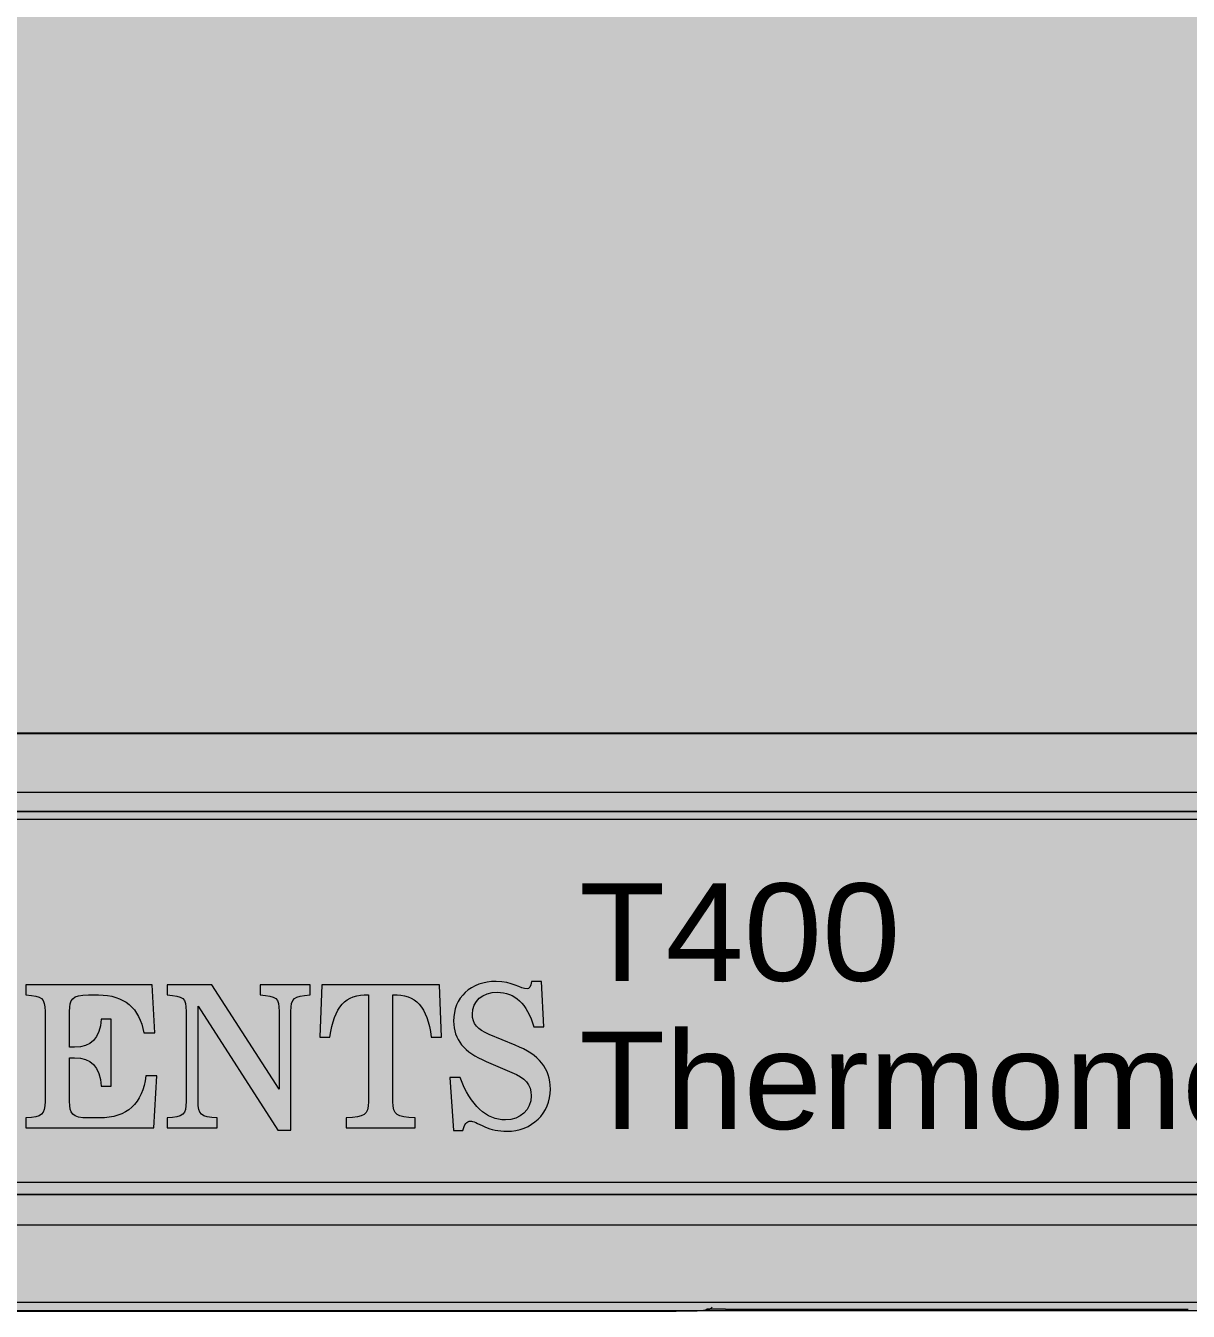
# Model space of a CAD drawing. Header units: inches. Extents: x -97 to 88, y -139 to 132.
# Drawn here: x 32.66 to 62.48, y -43.87 to -10.91 of the extents above; entities that cross this region are included whole.
import ezdxf

# ---------------------------------------------------------------- set-up
doc = ezdxf.new("R2010")
doc.units = ezdxf.units.IN
doc.header["$MEASUREMENT"] = 0
doc.layers.add('svg4583', color=7, linetype='Continuous')

# ---------------------------------------------------------------- blocks, each defined once
blk = doc.blocks.new('block 9')
at = {"layer": 'svg4583', "color": 7, "true_color": 0xffffff, "char_height": 2.49767, "attachment_point": 7}
for s, insert in [('\\fArial|b0|i0|c0|p34;\\W1.03568;T400', (46.859, -35.432)), ('\\fArial|b0|i0|c0|p34;\\W1.03568;Thermometer', (46.859, -39.232))]:
    blk.add_mtext(s, dxfattribs=dict(at, insert=insert))
blk = doc.blocks.new('block 10')
at = {"layer": 'svg4583', "true_color": 0xffffff}
h = blk.add_hatch(color=7, dxfattribs=at)
h.dxf.hatch_style = 2
edge = h.paths.add_edge_path()
edge.add_spline(control_points=[(32.667, -38.911), (33.089, -38.886), (33.159, -38.831), (33.159, -38.488), (33.159, -38.488), (33.159, -36.181), (33.159, -36.181), (33.159, -35.839), (33.089, -35.784), (32.667, -35.758), (32.667, -35.758), (32.667, -35.502), (32.667, -35.502), (32.667, -35.502), (35.905, -35.502), (35.905, -35.502), (35.905, -35.502), (35.976, -36.734), (35.976, -36.734), (35.976, -36.734), (35.694, -36.734), (35.694, -36.734), (35.583, -36.09), (35.186, -35.758), (34.527, -35.758), (34.527, -35.758), (34.276, -35.758), (34.276, -35.758), (33.848, -35.758), (33.788, -35.874), (33.788, -36.181), (33.788, -36.181), (33.788, -37.101), (33.788, -37.101), (33.788, -37.101), (33.919, -37.101), (33.919, -37.101), (34.346, -37.101), (34.563, -36.874), (34.603, -36.376), (34.603, -36.376), (34.859, -36.376), (34.859, -36.376), (34.859, -36.376), (34.859, -38.097), (34.859, -38.097), (34.859, -38.097), (34.603, -38.097), (34.603, -38.097), (34.563, -37.599), (34.346, -37.367), (33.919, -37.367), (33.919, -37.367), (33.788, -37.367), (33.788, -37.367), (33.788, -37.367), (33.788, -38.488), (33.788, -38.488), (33.788, -38.796), (33.848, -38.911), (34.276, -38.911), (34.276, -38.911), (34.557, -38.911), (34.557, -38.911), (35.262, -38.911), (35.669, -38.539), (35.744, -37.83), (35.744, -37.83), (36.026, -37.83), (36.026, -37.83), (36.026, -37.83), (35.95, -39.167), (35.95, -39.167), (35.95, -39.167), (32.667, -39.167), (32.667, -39.167), (32.667, -39.167), (32.667, -38.911), (32.667, -38.911)], knot_values=[0, 0, 0, 0, 1, 1, 1, 2, 2, 2, 3, 3, 3, 4, 4, 4, 5, 5, 5, 6, 6, 6, 7, 7, 7, 8, 8, 8, 9, 9, 9, 10, 10, 10, 11, 11, 11, 12, 12, 12, 13, 13, 13, 14, 14, 14, 15, 15, 15, 16, 16, 16, 17, 17, 17, 18, 18, 18, 19, 19, 19, 20, 20, 20, 21, 21, 21, 22, 22, 22, 23, 23, 23, 24, 24, 24, 25, 25, 25, 26, 26, 26, 26], degree=3, periodic=1)
h = blk.add_hatch(color=7, dxfattribs=at)
h.dxf.hatch_style = 2
edge = h.paths.add_edge_path()
edge.add_spline(control_points=[(39.16, -36.181), (39.16, -35.839), (39.094, -35.784), (38.672, -35.758), (38.672, -35.758), (38.672, -35.502), (38.672, -35.502), (38.672, -35.502), (39.959, -35.502), (39.959, -35.502), (39.959, -35.502), (39.959, -35.758), (39.959, -35.758), (39.537, -35.784), (39.466, -35.839), (39.466, -36.181), (39.466, -36.181), (39.466, -39.228), (39.466, -39.228), (39.466, -39.228), (39.129, -39.228), (39.129, -39.228), (39.129, -39.228), (37.083, -36.05), (37.083, -36.05), (37.083, -36.05), (37.083, -38.488), (37.083, -38.488), (37.083, -38.83), (37.153, -38.886), (37.575, -38.911), (37.575, -38.911), (37.575, -39.167), (37.575, -39.167), (37.575, -39.167), (36.288, -39.167), (36.288, -39.167), (36.288, -39.167), (36.288, -38.911), (36.288, -38.911), (36.711, -38.886), (36.776, -38.83), (36.776, -38.488), (36.776, -38.488), (36.776, -36.181), (36.776, -36.181), (36.776, -35.839), (36.711, -35.784), (36.288, -35.758), (36.288, -35.758), (36.288, -35.502), (36.288, -35.502), (36.288, -35.502), (37.435, -35.502), (37.435, -35.502), (37.435, -35.502), (39.16, -38.177), (39.16, -38.177), (39.16, -38.177), (39.16, -36.181), (39.16, -36.181)], knot_values=[0, 0, 0, 0, 1, 1, 1, 2, 2, 2, 3, 3, 3, 4, 4, 4, 5, 5, 5, 6, 6, 6, 7, 7, 7, 8, 8, 8, 9, 9, 9, 10, 10, 10, 11, 11, 11, 12, 12, 12, 13, 13, 13, 14, 14, 14, 15, 15, 15, 16, 16, 16, 17, 17, 17, 18, 18, 18, 19, 19, 19, 20, 20, 20, 20], degree=3, periodic=1)
h = blk.add_hatch(color=7, dxfattribs=at)
h.dxf.hatch_style = 2
edge = h.paths.add_edge_path()
edge.add_spline(control_points=[(43.328, -36.839), (43.328, -36.839), (43.061, -36.839), (43.061, -36.839), (42.961, -36.065), (42.669, -35.728), (42.08, -35.758), (42.08, -35.758), (42.08, -38.489), (42.08, -38.489), (42.08, -38.846), (42.171, -38.886), (42.649, -38.911), (42.649, -38.911), (42.649, -39.168), (42.649, -39.168), (42.649, -39.168), (40.879, -39.168), (40.879, -39.168), (40.879, -39.168), (40.879, -38.911), (40.879, -38.911), (41.356, -38.886), (41.452, -38.846), (41.452, -38.489), (41.452, -38.489), (41.452, -35.758), (41.452, -35.758), (40.864, -35.728), (40.567, -36.065), (40.466, -36.839), (40.466, -36.839), (40.205, -36.839), (40.205, -36.839), (40.205, -36.839), (40.255, -35.502), (40.255, -35.502), (40.255, -35.502), (43.272, -35.502), (43.272, -35.502), (43.272, -35.502), (43.328, -36.839), (43.328, -36.839)], knot_values=[0, 0, 0, 0, 1, 1, 1, 2, 2, 2, 3, 3, 3, 4, 4, 4, 5, 5, 5, 6, 6, 6, 7, 7, 7, 8, 8, 8, 9, 9, 9, 10, 10, 10, 11, 11, 11, 12, 12, 12, 13, 13, 13, 14, 14, 14, 14], degree=3, periodic=1)
h = blk.add_hatch(color=7, dxfattribs=at)
h.dxf.hatch_style = 2
edge = h.paths.add_edge_path()
edge.add_spline(control_points=[(43.54, -37.875), (43.54, -37.875), (43.806, -37.875), (43.806, -37.875), (44.068, -38.594), (44.48, -38.962), (44.963, -38.962), (45.35, -38.962), (45.627, -38.7), (45.627, -38.348), (45.627, -38.051), (45.466, -37.885), (45.129, -37.744), (45.129, -37.744), (44.47, -37.463), (44.47, -37.463), (43.907, -37.227), (43.636, -36.905), (43.636, -36.427), (43.636, -35.828), (44.073, -35.411), (44.732, -35.411), (45.124, -35.411), (45.365, -35.602), (45.521, -35.602), (45.582, -35.602), (45.612, -35.542), (45.632, -35.411), (45.632, -35.411), (45.888, -35.411), (45.888, -35.411), (45.888, -35.411), (45.948, -36.578), (45.948, -36.578), (45.948, -36.578), (45.697, -36.578), (45.697, -36.578), (45.511, -35.979), (45.21, -35.688), (44.757, -35.688), (44.38, -35.688), (44.118, -35.919), (44.118, -36.251), (44.118, -36.502), (44.254, -36.648), (44.546, -36.769), (44.546, -36.769), (45.214, -37.045), (45.214, -37.045), (45.833, -37.297), (46.119, -37.649), (46.119, -38.172), (46.119, -38.796), (45.642, -39.253), (45.003, -39.253), (44.787, -39.253), (44.596, -39.213), (44.435, -39.137), (44.244, -39.052), (44.128, -38.992), (44.068, -38.992), (43.972, -38.992), (43.902, -39.077), (43.877, -39.238), (43.877, -39.238), (43.636, -39.238), (43.636, -39.238), (43.636, -39.238), (43.54, -37.875), (43.54, -37.875)], knot_values=[0, 0, 0, 0, 1, 1, 1, 2, 2, 2, 3, 3, 3, 4, 4, 4, 5, 5, 5, 6, 6, 6, 7, 7, 7, 8, 8, 8, 9, 9, 9, 10, 10, 10, 11, 11, 11, 12, 12, 12, 13, 13, 13, 14, 14, 14, 15, 15, 15, 16, 16, 16, 17, 17, 17, 18, 18, 18, 19, 19, 19, 20, 20, 20, 21, 21, 21, 22, 22, 22, 23, 23, 23, 23], degree=3, periodic=1)
at = {"layer": 'svg4583', "lineweight": 0}
for points, knots in [([(32.667, -38.911), (33.089, -38.886), (33.159, -38.831), (33.159, -38.488), (33.159, -38.488), (33.159, -36.181), (33.159, -36.181), (33.159, -35.839), (33.089, -35.784), (32.667, -35.758), (32.667, -35.758), (32.667, -35.502), (32.667, -35.502), (32.667, -35.502), (35.905, -35.502), (35.905, -35.502), (35.905, -35.502), (35.976, -36.734), (35.976, -36.734), (35.976, -36.734), (35.694, -36.734), (35.694, -36.734), (35.583, -36.09), (35.186, -35.758), (34.527, -35.758), (34.527, -35.758), (34.276, -35.758), (34.276, -35.758), (33.848, -35.758), (33.788, -35.874), (33.788, -36.181), (33.788, -36.181), (33.788, -37.101), (33.788, -37.101), (33.788, -37.101), (33.919, -37.101), (33.919, -37.101), (34.346, -37.101), (34.563, -36.874), (34.603, -36.376), (34.603, -36.376), (34.859, -36.376), (34.859, -36.376), (34.859, -36.376), (34.859, -38.097), (34.859, -38.097), (34.859, -38.097), (34.603, -38.097), (34.603, -38.097), (34.563, -37.599), (34.346, -37.367), (33.919, -37.367), (33.919, -37.367), (33.788, -37.367), (33.788, -37.367), (33.788, -37.367), (33.788, -38.488), (33.788, -38.488), (33.788, -38.796), (33.848, -38.911), (34.276, -38.911), (34.276, -38.911), (34.557, -38.911), (34.557, -38.911), (35.262, -38.911), (35.669, -38.539), (35.744, -37.83), (35.744, -37.83), (36.026, -37.83), (36.026, -37.83), (36.026, -37.83), (35.95, -39.167), (35.95, -39.167), (35.95, -39.167), (32.667, -39.167), (32.667, -39.167), (32.667, -39.167), (32.667, -38.911), (32.667, -38.911)], [0, 0, 0, 0, 1, 1, 1, 2, 2, 2, 3, 3, 3, 4, 4, 4, 5, 5, 5, 6, 6, 6, 7, 7, 7, 8, 8, 8, 9, 9, 9, 10, 10, 10, 11, 11, 11, 12, 12, 12, 13, 13, 13, 14, 14, 14, 15, 15, 15, 16, 16, 16, 17, 17, 17, 18, 18, 18, 19, 19, 19, 20, 20, 20, 21, 21, 21, 22, 22, 22, 23, 23, 23, 24, 24, 24, 25, 25, 25, 26, 26, 26, 26]), ([(39.16, -36.181), (39.16, -35.839), (39.094, -35.784), (38.672, -35.758), (38.672, -35.758), (38.672, -35.502), (38.672, -35.502), (38.672, -35.502), (39.959, -35.502), (39.959, -35.502), (39.959, -35.502), (39.959, -35.758), (39.959, -35.758), (39.537, -35.784), (39.466, -35.839), (39.466, -36.181), (39.466, -36.181), (39.466, -39.228), (39.466, -39.228), (39.466, -39.228), (39.129, -39.228), (39.129, -39.228), (39.129, -39.228), (37.083, -36.05), (37.083, -36.05), (37.083, -36.05), (37.083, -38.488), (37.083, -38.488), (37.083, -38.83), (37.153, -38.886), (37.575, -38.911), (37.575, -38.911), (37.575, -39.167), (37.575, -39.167), (37.575, -39.167), (36.288, -39.167), (36.288, -39.167), (36.288, -39.167), (36.288, -38.911), (36.288, -38.911), (36.711, -38.886), (36.776, -38.83), (36.776, -38.488), (36.776, -38.488), (36.776, -36.181), (36.776, -36.181), (36.776, -35.839), (36.711, -35.784), (36.288, -35.758), (36.288, -35.758), (36.288, -35.502), (36.288, -35.502), (36.288, -35.502), (37.435, -35.502), (37.435, -35.502), (37.435, -35.502), (39.16, -38.177), (39.16, -38.177), (39.16, -38.177), (39.16, -36.181), (39.16, -36.181)], [0, 0, 0, 0, 1, 1, 1, 2, 2, 2, 3, 3, 3, 4, 4, 4, 5, 5, 5, 6, 6, 6, 7, 7, 7, 8, 8, 8, 9, 9, 9, 10, 10, 10, 11, 11, 11, 12, 12, 12, 13, 13, 13, 14, 14, 14, 15, 15, 15, 16, 16, 16, 17, 17, 17, 18, 18, 18, 19, 19, 19, 20, 20, 20, 20]), ([(43.328, -36.839), (43.328, -36.839), (43.061, -36.839), (43.061, -36.839), (42.961, -36.065), (42.669, -35.728), (42.08, -35.758), (42.08, -35.758), (42.08, -38.489), (42.08, -38.489), (42.08, -38.846), (42.171, -38.886), (42.649, -38.911), (42.649, -38.911), (42.649, -39.168), (42.649, -39.168), (42.649, -39.168), (40.879, -39.168), (40.879, -39.168), (40.879, -39.168), (40.879, -38.911), (40.879, -38.911), (41.356, -38.886), (41.452, -38.846), (41.452, -38.489), (41.452, -38.489), (41.452, -35.758), (41.452, -35.758), (40.864, -35.728), (40.567, -36.065), (40.466, -36.839), (40.466, -36.839), (40.205, -36.839), (40.205, -36.839), (40.205, -36.839), (40.255, -35.502), (40.255, -35.502), (40.255, -35.502), (43.272, -35.502), (43.272, -35.502), (43.272, -35.502), (43.328, -36.839), (43.328, -36.839)], [0, 0, 0, 0, 1, 1, 1, 2, 2, 2, 3, 3, 3, 4, 4, 4, 5, 5, 5, 6, 6, 6, 7, 7, 7, 8, 8, 8, 9, 9, 9, 10, 10, 10, 11, 11, 11, 12, 12, 12, 13, 13, 13, 14, 14, 14, 14]), ([(43.54, -37.875), (43.54, -37.875), (43.806, -37.875), (43.806, -37.875), (44.068, -38.594), (44.48, -38.962), (44.963, -38.962), (45.35, -38.962), (45.627, -38.7), (45.627, -38.348), (45.627, -38.051), (45.466, -37.885), (45.129, -37.744), (45.129, -37.744), (44.47, -37.463), (44.47, -37.463), (43.907, -37.227), (43.636, -36.905), (43.636, -36.427), (43.636, -35.828), (44.073, -35.411), (44.732, -35.411), (45.124, -35.411), (45.365, -35.602), (45.521, -35.602), (45.582, -35.602), (45.612, -35.542), (45.632, -35.411), (45.632, -35.411), (45.888, -35.411), (45.888, -35.411), (45.888, -35.411), (45.948, -36.578), (45.948, -36.578), (45.948, -36.578), (45.697, -36.578), (45.697, -36.578), (45.511, -35.979), (45.21, -35.688), (44.757, -35.688), (44.38, -35.688), (44.118, -35.919), (44.118, -36.251), (44.118, -36.502), (44.254, -36.648), (44.546, -36.769), (44.546, -36.769), (45.214, -37.045), (45.214, -37.045), (45.833, -37.297), (46.119, -37.649), (46.119, -38.172), (46.119, -38.796), (45.642, -39.253), (45.003, -39.253), (44.787, -39.253), (44.596, -39.213), (44.435, -39.137), (44.244, -39.052), (44.128, -38.992), (44.068, -38.992), (43.972, -38.992), (43.902, -39.077), (43.877, -39.238), (43.877, -39.238), (43.636, -39.238), (43.636, -39.238), (43.636, -39.238), (43.54, -37.875), (43.54, -37.875)], [0, 0, 0, 0, 1, 1, 1, 2, 2, 2, 3, 3, 3, 4, 4, 4, 5, 5, 5, 6, 6, 6, 7, 7, 7, 8, 8, 8, 9, 9, 9, 10, 10, 10, 11, 11, 11, 12, 12, 12, 13, 13, 13, 14, 14, 14, 15, 15, 15, 16, 16, 16, 17, 17, 17, 18, 18, 18, 19, 19, 19, 20, 20, 20, 21, 21, 21, 22, 22, 22, 23, 23, 23, 23])]:
    blk.add_open_spline(points, degree=3, knots=knots, dxfattribs=at)
blk = doc.blocks.new('block 8')
at = {"layer": 'svg4583', "color": 7, "lineweight": 5, "true_color": 0xffffff}
blk.add_open_spline([(-2.734, -31.261), (-2.734, -31.261), (68.004, -31.261), (68.004, -31.261), (68.85, -31.261), (69.535, -32.062), (69.535, -33.05), (69.535, -33.05), (69.535, -38.772), (69.535, -38.772), (69.535, -39.76), (68.85, -40.561), (68.004, -40.561), (68.004, -40.561), (-2.734, -40.561), (-2.734, -40.561), (-3.579, -40.561), (-4.265, -39.76), (-4.265, -38.772), (-4.265, -38.772), (-4.265, -33.05), (-4.265, -33.05), (-4.265, -32.062), (-3.579, -31.261), (-2.734, -31.261)], degree=3, knots=[0, 0, 0, 0, 1, 1, 1, 2, 2, 2, 3, 3, 3, 4, 4, 4, 5, 5, 5, 6, 6, 6, 7, 7, 7, 8, 8, 8, 8], dxfattribs=at)
at = {"layer": 'svg4583'}
for name in ['block 10', 'block 9']:
    blk.add_blockref(name, (0, 0), dxfattribs=at)
blk = doc.blocks.new('block 12')
at = {"layer": 'svg4583', "color": 7, "lineweight": 15, "true_color": 0xffffff}
blk.add_open_spline([(49.678, -43.858), (49.703, -43.857), (49.728, -43.857), (49.751, -43.856), (49.83, -43.855), (49.889, -43.853), (49.94, -43.851), (49.991, -43.849), (50.034, -43.847), (50.067, -43.844), (50.084, -43.843), (50.098, -43.842), (50.115, -43.839), (50.124, -43.838), (50.134, -43.837), (50.15, -43.833), (50.159, -43.831), (50.171, -43.827), (50.184, -43.822), (50.198, -43.816), (50.213, -43.809), (50.227, -43.8), (50.242, -43.79), (50.256, -43.778), (50.27, -43.765)], degree=3, knots=[0, 0, 0, 0, 1, 1, 1, 2, 2, 2, 3, 3, 3, 4, 4, 4, 5, 5, 5, 6, 6, 6, 7, 7, 7, 8, 8, 8, 8], dxfattribs=at)
blk = doc.blocks.new('block 19')
at = {"layer": 'svg4583', "color": 8, "lineweight": 15, "true_color": 0x808080}
blk.add_lwpolyline([(50.11, -43.821), (50.121, -43.82), (50.129, -43.819)], dxfattribs=at)
blk = doc.blocks.new('block 24')
at = {"layer": 'svg4583', "color": 7, "lineweight": 15, "true_color": 0xffffff}
blk.add_lwpolyline([(50.142, -43.819), (50.145, -43.819)], dxfattribs=at)
blk = doc.blocks.new('block 59')
at = {"layer": 'svg4583', "color": 7, "lineweight": 15, "true_color": 0xffffff}
blk.add_lwpolyline([(66.818, -30.564), (-1.482, -30.564)], dxfattribs=at)
blk = doc.blocks.new('block 63')
at = {"layer": 'svg4583', "color": 7, "lineweight": 15, "true_color": 0xffffff}
blk.add_lwpolyline([(-2.982, -40.871), (68.318, -40.871)], dxfattribs=at)
blk = doc.blocks.new('block 65')
at = {"layer": 'svg4583', "color": 7, "lineweight": 15, "true_color": 0xffffff}
blk.add_lwpolyline([(68.318, -31.057), (-2.982, -31.057)], dxfattribs=at)
blk = doc.blocks.new('block 70')
at = {"layer": 'svg4583', "color": 7, "lineweight": 15, "true_color": 0xffffff}
blk.add_lwpolyline([(-11.342, -41.649), (76.678, -41.649)], dxfattribs=at)
blk = doc.blocks.new('block 108')
at = {"layer": 'svg4583', "color": 7, "lineweight": 15, "true_color": 0xffffff}
blk.add_lwpolyline([(76.678, -43.648), (-11.342, -43.648)], dxfattribs=at)
blk = doc.blocks.new('block 119')
at = {"layer": 'svg4583', "color": 7, "lineweight": 15, "true_color": 0xffffff}
blk.add_lwpolyline([(-1.482, -29.055), (66.818, -29.055)], dxfattribs=at)
blk = doc.blocks.new('block 136')
at = {"layer": 'svg4583', "color": 7, "lineweight": 15, "true_color": 0xffffff}
blk.add_lwpolyline([(68.318, -31.064), (-2.982, -31.064)], dxfattribs=at)
blk = doc.blocks.new('block 141')
at = {"layer": 'svg4583', "color": 7, "lineweight": 15, "true_color": 0xffffff}
blk.add_lwpolyline([(-2.982, -40.864), (68.318, -40.864)], dxfattribs=at)
blk = doc.blocks.new('block 171')
at = {"layer": 'svg4583', "color": 7, "lineweight": 15, "true_color": 0xffffff}
blk.add_lwpolyline([(-1.482, -29.038), (66.818, -29.038)], dxfattribs=at)
blk = doc.blocks.new('block 188')
at = {"layer": 'svg4583', "color": 7, "lineweight": 15, "true_color": 0xffffff}
blk.add_lwpolyline([(50.61, -43.813), (62.476, -43.813)], dxfattribs=at)
blk = doc.blocks.new('block 189')
at = {"layer": 'svg4583', "color": 7, "lineweight": 15, "true_color": 0xffffff}
blk.add_lwpolyline([(50.093, -43.839), (50.11, -43.821)], dxfattribs=at)
blk = doc.blocks.new('block 190')
at = {"layer": 'svg4583', "color": 7, "lineweight": 15, "true_color": 0xffffff}
blk.add_lwpolyline([(-11.342, -43.869), (48.343, -43.869)], dxfattribs=at)
blk = doc.blocks.new('block 196')
at = {"layer": 'svg4583', "color": 8, "lineweight": 15, "true_color": 0x808080}
blk.add_lwpolyline([(50.11, -43.821), (50.151, -43.818)], dxfattribs=at)
blk = doc.blocks.new('block 285')
at = {"layer": 'svg4583', "color": 7, "lineweight": 15, "true_color": 0xffffff}
blk.add_open_spline([(50.61, -43.813), (50.45, -43.812), (50.289, -43.814), (50.129, -43.819)], degree=3, dxfattribs=at)
blk = doc.blocks.new('block 286')
at = {"layer": 'svg4583', "color": 7, "lineweight": 15, "true_color": 0xffffff}
blk.add_open_spline([(48.343, -43.869), (48.788, -43.87), (49.233, -43.866), (49.678, -43.858)], degree=3, dxfattribs=at)
blk = doc.blocks.new('block 291')
at = {"layer": 'svg4583', "color": 7, "lineweight": 15, "true_color": 0xffffff}
blk.add_open_spline([(50.093, -43.839), (50.129, -43.839), (50.163, -43.831), (50.196, -43.817)], degree=3, dxfattribs=at)
blk = doc.blocks.new('block 292')
at = {"layer": 'svg4583', "color": 8, "lineweight": 15, "true_color": 0x808080}
blk.add_open_spline([(49.678, -43.858), (49.817, -43.859), (49.955, -43.852), (50.093, -43.839)], degree=3, dxfattribs=at)
blk = doc.blocks.new('block 6')
at = {"layer": 'svg4583', "true_color": 0x00aae7}
h = blk.add_hatch(color=140, dxfattribs=at)
h.dxf.hatch_style = 2
edge = h.paths.add_edge_path()
edge.add_spline(control_points=[(76.832, -43.848), (76.832, -43.848), (-11.276, -43.848), (-11.276, -43.848), (-15.197, -43.848), (-18.376, -40.669), (-18.376, -36.748), (-18.376, -36.748), (-18.376, 8.09), (-18.376, 8.09), (-18.376, 12.012), (-15.197, 15.191), (-11.276, 15.191), (-11.276, 15.191), (76.832, 15.191), (76.832, 15.191), (80.754, 15.191), (83.933, 12.012), (83.933, 8.09), (83.933, 8.09), (83.933, -36.748), (83.933, -36.748), (83.933, -40.669), (80.754, -43.848), (76.832, -43.848)], knot_values=[0, 0, 0, 0, 1, 1, 1, 2, 2, 2, 3, 3, 3, 4, 4, 4, 5, 5, 5, 6, 6, 6, 7, 7, 7, 8, 8, 8, 8], degree=3, periodic=1)
at = {"layer": 'svg4583', "lineweight": 0}
for points in [[(76.832, -43.848), (76.832, -43.848), (-11.276, -43.848), (-11.276, -43.848), (-15.197, -43.848), (-18.376, -40.669), (-18.376, -36.748), (-18.376, -36.748), (-18.376, 8.09), (-18.376, 8.09), (-18.376, 12.012), (-15.197, 15.191), (-11.276, 15.191), (-11.276, 15.191), (76.832, 15.191), (76.832, 15.191), (80.754, 15.191), (83.933, 12.012), (83.933, 8.09), (83.933, 8.09), (83.933, -36.748), (83.933, -36.748), (83.933, -40.669), (80.754, -43.848), (76.832, -43.848)], [(66.695, -29.038), (66.695, -29.038), (-1.358, -29.038), (-1.358, -29.038), (-1.965, -29.038), (-2.456, -28.546), (-2.456, -27.94), (-2.456, -27.94), (-2.456, 3.83), (-2.456, 3.83), (-2.456, 4.436), (-1.965, 4.927), (-1.358, 4.927), (-1.358, 4.927), (66.695, 4.927), (66.695, 4.927), (67.301, 4.927), (67.792, 4.436), (67.792, 3.83), (67.792, 3.83), (67.792, -27.94), (67.792, -27.94), (67.792, -28.546), (67.301, -29.038), (66.695, -29.038)]]:
    blk.add_open_spline(points, degree=3, knots=[0, 0, 0, 0, 1, 1, 1, 2, 2, 2, 3, 3, 3, 4, 4, 4, 5, 5, 5, 6, 6, 6, 7, 7, 7, 8, 8, 8, 8], dxfattribs=at)
at = {"layer": 'svg4583'}
for name in ['block 171', 'block 119', 'block 59', 'block 8', 'block 65', 'block 136', 'block 141', 'block 63', 'block 70', 'block 108', 'block 12', 'block 292', 'block 291', 'block 189', 'block 196', 'block 19', 'block 285', 'block 24', 'block 188', 'block 190', 'block 286']:
    blk.add_blockref(name, (0, 0), dxfattribs=at)

msp = doc.modelspace()

# ---------------------------------------------------------------- block references
at = {"layer": 'svg4583'}
msp.add_blockref('block 6', (0, 0), dxfattribs=at)

doc.saveas('drawing.dxf')
